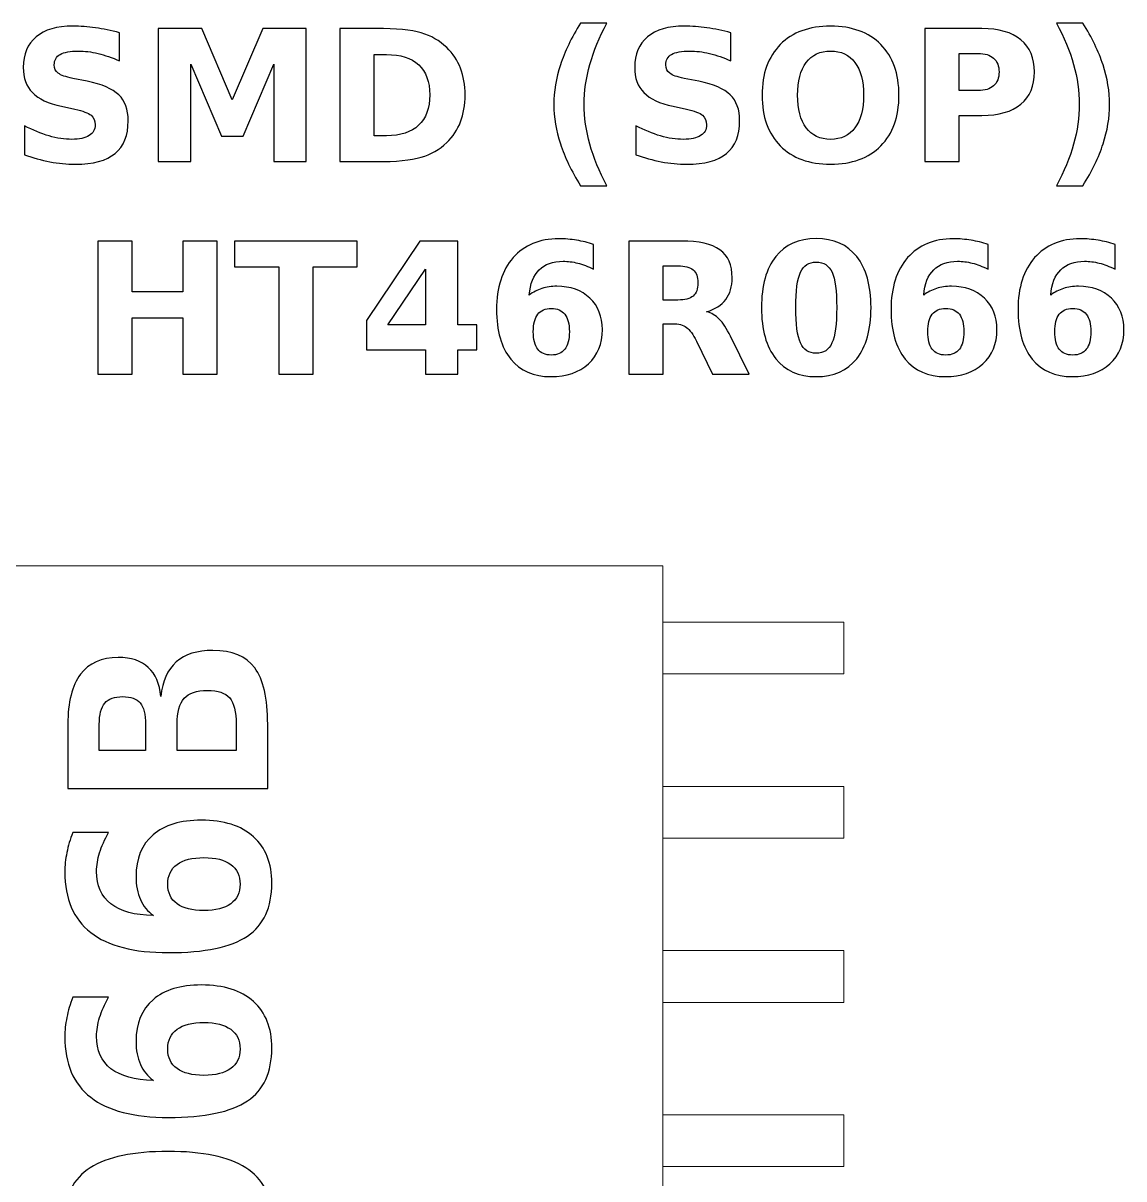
# Model space of a CAD drawing. Header units: centimetres. Extents: x -11.23 to -9.76, y -15.64 to -13.8.
# Drawn here: x -10.612 to -9.761, y -14.689 to -13.795 of the extents above; entities that cross this region are included whole.
import ezdxf

# ---------------------------------------------------------------- set-up
doc = ezdxf.new("R2010")
doc.units = ezdxf.units.CM
doc.header["$MEASUREMENT"] = 0
doc.layers.add('Layer 1', color=7, linetype='Continuous')

msp = doc.modelspace()

# ---------------------------------------------------------------- linework, layer by layer
at = {"layer": 'Layer 1', "color": 7, "lineweight": 9}
for points in [[(-10.8825, -15.485), (-10.1175, -15.485), (-10.1175, -14.215), (-10.8825, -14.215), (-10.8825, -15.485)], [(-10.1175, -14.2985), (-9.9775, -14.2985), (-9.9775, -14.2585), (-10.1175, -14.2585), (-10.1175, -14.2985)], [(-10.1175, -14.4255), (-9.9775, -14.4255), (-9.9775, -14.3855), (-10.1175, -14.3855), (-10.1175, -14.4255)], [(-10.1175, -14.5525), (-9.9775, -14.5525), (-9.9775, -14.5125), (-10.1175, -14.5125), (-10.1175, -14.5525)], [(-10.1175, -14.6795), (-9.9775, -14.6795), (-9.9775, -14.6395), (-10.1175, -14.6395), (-10.1175, -14.6795)]]:
    msp.add_lwpolyline(points, close=True, dxfattribs=at)
at = {"layer": 'Layer 1', "color": 250}
for points, knots in [([(-10.16075, -13.92107), (-10.16075, -13.92107), (-10.18121, -13.92107), (-10.18121, -13.92107), (-10.18121, -13.92107), (-10.18824, -13.90974), (-10.19344, -13.89894), (-10.19678, -13.88871), (-10.19678, -13.88871), (-10.20014, -13.8785), (-10.20181, -13.86837), (-10.20181, -13.8583), (-10.20181, -13.8583), (-10.20181, -13.84824), (-10.20012, -13.83805), (-10.19676, -13.82775), (-10.19676, -13.82775), (-10.19337, -13.81743), (-10.1882, -13.80666), (-10.18121, -13.79539), (-10.18121, -13.79539), (-10.18121, -13.79539), (-10.16075, -13.79539), (-10.16075, -13.79539), (-10.16075, -13.79539), (-10.16663, -13.80628), (-10.17103, -13.81693), (-10.17397, -13.82733), (-10.17397, -13.82733), (-10.17691, -13.83772), (-10.17839, -13.848), (-10.17839, -13.85816), (-10.17839, -13.85816), (-10.17839, -13.86832), (-10.17693, -13.8786), (-10.17402, -13.88904), (-10.17402, -13.88904), (-10.1711, -13.89946), (-10.16668, -13.91014), (-10.16075, -13.92107)], [0, 0, 0, 0, 0.1, 0.1, 0.1, 0.1, 0.2, 0.2, 0.2, 0.2, 0.3, 0.3, 0.3, 0.3, 0.4, 0.4, 0.4, 0.4, 0.5, 0.5, 0.5, 0.5, 0.6, 0.6, 0.6, 0.6, 0.7, 0.7, 0.7, 0.7, 0.8, 0.8, 0.8, 0.8, 0.9, 0.9, 0.9, 0.9, 1, 1, 1, 1]), ([(-9.81317, -13.92107), (-9.80729, -13.91014), (-9.80287, -13.89946), (-9.79993, -13.88904), (-9.79993, -13.88904), (-9.79699, -13.8786), (-9.79553, -13.86832), (-9.79553, -13.85816), (-9.79553, -13.85816), (-9.79553, -13.848), (-9.79699, -13.83772), (-9.79993, -13.82733), (-9.79993, -13.82733), (-9.80287, -13.81693), (-9.80729, -13.80628), (-9.81317, -13.79539), (-9.81317, -13.79539), (-9.81317, -13.79539), (-9.79271, -13.79539), (-9.79271, -13.79539), (-9.79271, -13.79539), (-9.78573, -13.80666), (-9.78055, -13.81743), (-9.77716, -13.82775), (-9.77716, -13.82775), (-9.7738, -13.83805), (-9.77211, -13.84824), (-9.77211, -13.8583), (-9.77211, -13.8583), (-9.77211, -13.86837), (-9.77378, -13.8785), (-9.77714, -13.88871), (-9.77714, -13.88871), (-9.78048, -13.89894), (-9.78568, -13.90974), (-9.79271, -13.92107), (-9.79271, -13.92107), (-9.79271, -13.92107), (-9.81317, -13.92107), (-9.81317, -13.92107)], [0, 0, 0, 0, 0.1, 0.1, 0.1, 0.1, 0.2, 0.2, 0.2, 0.2, 0.3, 0.3, 0.3, 0.3, 0.4, 0.4, 0.4, 0.4, 0.5, 0.5, 0.5, 0.5, 0.6, 0.6, 0.6, 0.6, 0.7, 0.7, 0.7, 0.7, 0.8, 0.8, 0.8, 0.8, 0.9, 0.9, 0.9, 0.9, 1, 1, 1, 1]), ([(-10.5377, -13.80285), (-10.5377, -13.80285), (-10.5377, -13.8246), (-10.5377, -13.8246), (-10.5377, -13.8246), (-10.54335, -13.82208), (-10.54887, -13.82018), (-10.55423, -13.81889), (-10.55423, -13.81889), (-10.55962, -13.81759), (-10.5647, -13.81696), (-10.56947, -13.81696), (-10.56947, -13.81696), (-10.5758, -13.81696), (-10.5805, -13.81783), (-10.58354, -13.81957), (-10.58354, -13.81957), (-10.58657, -13.82133), (-10.58808, -13.82404), (-10.58808, -13.82771), (-10.58808, -13.82771), (-10.58808, -13.83046), (-10.58707, -13.83262), (-10.58502, -13.83415), (-10.58502, -13.83415), (-10.58297, -13.83568), (-10.57926, -13.83702), (-10.57387, -13.83812), (-10.57387, -13.83812), (-10.57387, -13.83812), (-10.56258, -13.84038), (-10.56258, -13.84038), (-10.56258, -13.84038), (-10.55113, -13.84269), (-10.54302, -13.84617), (-10.5382, -13.85087), (-10.5382, -13.85087), (-10.53337, -13.85555), (-10.53095, -13.86221), (-10.53095, -13.87084), (-10.53095, -13.87084), (-10.53095, -13.8822), (-10.53431, -13.89064), (-10.54104, -13.89617), (-10.54104, -13.89617), (-10.54777, -13.90169), (-10.55804, -13.90447), (-10.57187, -13.90447), (-10.57187, -13.90447), (-10.57841, -13.90447), (-10.58495, -13.90386), (-10.59151, -13.90261), (-10.59151, -13.90261), (-10.59807, -13.90136), (-10.60466, -13.89953), (-10.61122, -13.89711), (-10.61122, -13.89711), (-10.61122, -13.89711), (-10.61122, -13.87472), (-10.61122, -13.87472), (-10.61122, -13.87472), (-10.60466, -13.8782), (-10.59831, -13.88083), (-10.59217, -13.8826), (-10.59217, -13.8826), (-10.58603, -13.88436), (-10.58013, -13.88525), (-10.57444, -13.88525), (-10.57444, -13.88525), (-10.56865, -13.88525), (-10.56421, -13.88429), (-10.56113, -13.88236), (-10.56113, -13.88236), (-10.55804, -13.88043), (-10.55652, -13.87768), (-10.55652, -13.87408), (-10.55652, -13.87408), (-10.55652, -13.87088), (-10.55755, -13.86839), (-10.55964, -13.86665), (-10.55964, -13.86665), (-10.56174, -13.86491), (-10.5659, -13.86334), (-10.57216, -13.86197), (-10.57216, -13.86197), (-10.57216, -13.86197), (-10.58243, -13.85969), (-10.58243, -13.85969), (-10.58243, -13.85969), (-10.59271, -13.85748), (-10.60024, -13.85398), (-10.60499, -13.84915), (-10.60499, -13.84915), (-10.60974, -13.84433), (-10.61211, -13.83782), (-10.61211, -13.82966), (-10.61211, -13.82966), (-10.61211, -13.8194), (-10.6088, -13.81152), (-10.60219, -13.80602), (-10.60219, -13.80602), (-10.59558, -13.80049), (-10.58608, -13.79774), (-10.57366, -13.79774), (-10.57366, -13.79774), (-10.56802, -13.79774), (-10.56221, -13.79817), (-10.55623, -13.79901), (-10.55623, -13.79901), (-10.55026, -13.79986), (-10.54408, -13.80113), (-10.5377, -13.80285)], [0, 0, 0, 0, 0.035714, 0.035714, 0.035714, 0.035714, 0.071429, 0.071429, 0.071429, 0.071429, 0.107143, 0.107143, 0.107143, 0.107143, 0.142857, 0.142857, 0.142857, 0.142857, 0.178571, 0.178571, 0.178571, 0.178571, 0.214286, 0.214286, 0.214286, 0.214286, 0.25, 0.25, 0.25, 0.25, 0.285714, 0.285714, 0.285714, 0.285714, 0.321429, 0.321429, 0.321429, 0.321429, 0.357143, 0.357143, 0.357143, 0.357143, 0.392857, 0.392857, 0.392857, 0.392857, 0.428571, 0.428571, 0.428571, 0.428571, 0.464286, 0.464286, 0.464286, 0.464286, 0.5, 0.5, 0.5, 0.5, 0.535714, 0.535714, 0.535714, 0.535714, 0.571429, 0.571429, 0.571429, 0.571429, 0.607143, 0.607143, 0.607143, 0.607143, 0.642857, 0.642857, 0.642857, 0.642857, 0.678571, 0.678571, 0.678571, 0.678571, 0.714286, 0.714286, 0.714286, 0.714286, 0.75, 0.75, 0.75, 0.75, 0.785714, 0.785714, 0.785714, 0.785714, 0.821429, 0.821429, 0.821429, 0.821429, 0.857143, 0.857143, 0.857143, 0.857143, 0.892857, 0.892857, 0.892857, 0.892857, 0.928571, 0.928571, 0.928571, 0.928571, 0.964286, 0.964286, 0.964286, 0.964286, 1, 1, 1, 1]), ([(-10.50767, -13.7996), (-10.50767, -13.7996), (-10.47392, -13.7996), (-10.47392, -13.7996), (-10.47392, -13.7996), (-10.47392, -13.7996), (-10.45047, -13.85466), (-10.45047, -13.85466), (-10.45047, -13.85466), (-10.45047, -13.85466), (-10.42691, -13.7996), (-10.42691, -13.7996), (-10.42691, -13.7996), (-10.42691, -13.7996), (-10.39323, -13.7996), (-10.39323, -13.7996), (-10.39323, -13.7996), (-10.39323, -13.7996), (-10.39323, -13.90247), (-10.39323, -13.90247), (-10.39323, -13.90247), (-10.39323, -13.90247), (-10.4183, -13.90247), (-10.4183, -13.90247), (-10.4183, -13.90247), (-10.4183, -13.90247), (-10.4183, -13.82723), (-10.4183, -13.82723), (-10.4183, -13.82723), (-10.4183, -13.82723), (-10.44201, -13.88269), (-10.44201, -13.88269), (-10.44201, -13.88269), (-10.44201, -13.88269), (-10.45882, -13.88269), (-10.45882, -13.88269), (-10.45882, -13.88269), (-10.45882, -13.88269), (-10.48253, -13.82723), (-10.48253, -13.82723), (-10.48253, -13.82723), (-10.48253, -13.82723), (-10.48253, -13.90247), (-10.48253, -13.90247), (-10.48253, -13.90247), (-10.48253, -13.90247), (-10.50767, -13.90247), (-10.50767, -13.90247), (-10.50767, -13.90247), (-10.50767, -13.90247), (-10.50767, -13.7996), (-10.50767, -13.7996)], [0, 0, 0, 0, 0.076923, 0.076923, 0.076923, 0.076923, 0.153846, 0.153846, 0.153846, 0.153846, 0.230769, 0.230769, 0.230769, 0.230769, 0.307692, 0.307692, 0.307692, 0.307692, 0.384615, 0.384615, 0.384615, 0.384615, 0.461538, 0.461538, 0.461538, 0.461538, 0.538462, 0.538462, 0.538462, 0.538462, 0.615385, 0.615385, 0.615385, 0.615385, 0.692308, 0.692308, 0.692308, 0.692308, 0.769231, 0.769231, 0.769231, 0.769231, 0.846154, 0.846154, 0.846154, 0.846154, 0.923077, 0.923077, 0.923077, 0.923077, 1, 1, 1, 1]), ([(-10.36724, -13.7996), (-10.36724, -13.7996), (-10.33925, -13.7996), (-10.33925, -13.7996), (-10.33925, -13.7996), (-10.32364, -13.7996), (-10.31202, -13.80071), (-10.30438, -13.80294), (-10.30438, -13.80294), (-10.29673, -13.80517), (-10.29017, -13.80894), (-10.28469, -13.81428), (-10.28469, -13.81428), (-10.27987, -13.81891), (-10.2763, -13.82427), (-10.27394, -13.83034), (-10.27394, -13.83034), (-10.27162, -13.83638), (-10.27044, -13.84325), (-10.27044, -13.85094), (-10.27044, -13.85094), (-10.27044, -13.8587), (-10.27162, -13.86562), (-10.27394, -13.87171), (-10.27394, -13.87171), (-10.2763, -13.8778), (-10.27987, -13.88316), (-10.28469, -13.88779), (-10.28469, -13.88779), (-10.29022, -13.89313), (-10.29683, -13.8969), (-10.30454, -13.89913), (-10.30454, -13.89913), (-10.31226, -13.90136), (-10.32383, -13.90247), (-10.33925, -13.90247), (-10.33925, -13.90247), (-10.33925, -13.90247), (-10.36724, -13.90247), (-10.36724, -13.90247), (-10.36724, -13.90247), (-10.36724, -13.90247), (-10.36724, -13.7996), (-10.36724, -13.7996)], [0, 0, 0, 0, 0.090909, 0.090909, 0.090909, 0.090909, 0.181818, 0.181818, 0.181818, 0.181818, 0.272727, 0.272727, 0.272727, 0.272727, 0.363636, 0.363636, 0.363636, 0.363636, 0.454545, 0.454545, 0.454545, 0.454545, 0.545455, 0.545455, 0.545455, 0.545455, 0.636364, 0.636364, 0.636364, 0.636364, 0.727273, 0.727273, 0.727273, 0.727273, 0.818182, 0.818182, 0.818182, 0.818182, 0.909091, 0.909091, 0.909091, 0.909091, 1, 1, 1, 1]), ([(-10.06491, -13.80285), (-10.06491, -13.80285), (-10.06491, -13.8246), (-10.06491, -13.8246), (-10.06491, -13.8246), (-10.07056, -13.82208), (-10.07608, -13.82018), (-10.08144, -13.81889), (-10.08144, -13.81889), (-10.08683, -13.81759), (-10.09191, -13.81696), (-10.09668, -13.81696), (-10.09668, -13.81696), (-10.10301, -13.81696), (-10.10771, -13.81783), (-10.11075, -13.81957), (-10.11075, -13.81957), (-10.11378, -13.82133), (-10.11529, -13.82404), (-10.11529, -13.82771), (-10.11529, -13.82771), (-10.11529, -13.83046), (-10.11428, -13.83262), (-10.11223, -13.83415), (-10.11223, -13.83415), (-10.11018, -13.83568), (-10.10647, -13.83702), (-10.10108, -13.83812), (-10.10108, -13.83812), (-10.10108, -13.83812), (-10.08979, -13.84038), (-10.08979, -13.84038), (-10.08979, -13.84038), (-10.07834, -13.84269), (-10.07023, -13.84617), (-10.06541, -13.85087), (-10.06541, -13.85087), (-10.06058, -13.85555), (-10.05816, -13.86221), (-10.05816, -13.87084), (-10.05816, -13.87084), (-10.05816, -13.8822), (-10.06152, -13.89064), (-10.06825, -13.89617), (-10.06825, -13.89617), (-10.07498, -13.90169), (-10.08525, -13.90447), (-10.09908, -13.90447), (-10.09908, -13.90447), (-10.10562, -13.90447), (-10.11216, -13.90386), (-10.11872, -13.90261), (-10.11872, -13.90261), (-10.12528, -13.90136), (-10.13187, -13.89953), (-10.13843, -13.89711), (-10.13843, -13.89711), (-10.13843, -13.89711), (-10.13843, -13.87472), (-10.13843, -13.87472), (-10.13843, -13.87472), (-10.13187, -13.8782), (-10.12552, -13.88083), (-10.11938, -13.8826), (-10.11938, -13.8826), (-10.11324, -13.88436), (-10.10734, -13.88525), (-10.10165, -13.88525), (-10.10165, -13.88525), (-10.09586, -13.88525), (-10.09142, -13.88429), (-10.08834, -13.88236), (-10.08834, -13.88236), (-10.08525, -13.88043), (-10.08373, -13.87768), (-10.08373, -13.87408), (-10.08373, -13.87408), (-10.08373, -13.87088), (-10.08476, -13.86839), (-10.08685, -13.86665), (-10.08685, -13.86665), (-10.08895, -13.86491), (-10.09311, -13.86334), (-10.09937, -13.86197), (-10.09937, -13.86197), (-10.09937, -13.86197), (-10.10964, -13.85969), (-10.10964, -13.85969), (-10.10964, -13.85969), (-10.11992, -13.85748), (-10.12745, -13.85398), (-10.1322, -13.84915), (-10.1322, -13.84915), (-10.13695, -13.84433), (-10.13932, -13.83782), (-10.13932, -13.82966), (-10.13932, -13.82966), (-10.13932, -13.8194), (-10.13601, -13.81152), (-10.1294, -13.80602), (-10.1294, -13.80602), (-10.12279, -13.80049), (-10.11329, -13.79774), (-10.10087, -13.79774), (-10.10087, -13.79774), (-10.09523, -13.79774), (-10.08942, -13.79817), (-10.08344, -13.79901), (-10.08344, -13.79901), (-10.07747, -13.79986), (-10.07129, -13.80113), (-10.06491, -13.80285)], [0, 0, 0, 0, 0.035714, 0.035714, 0.035714, 0.035714, 0.071429, 0.071429, 0.071429, 0.071429, 0.107143, 0.107143, 0.107143, 0.107143, 0.142857, 0.142857, 0.142857, 0.142857, 0.178571, 0.178571, 0.178571, 0.178571, 0.214286, 0.214286, 0.214286, 0.214286, 0.25, 0.25, 0.25, 0.25, 0.285714, 0.285714, 0.285714, 0.285714, 0.321429, 0.321429, 0.321429, 0.321429, 0.357143, 0.357143, 0.357143, 0.357143, 0.392857, 0.392857, 0.392857, 0.392857, 0.428571, 0.428571, 0.428571, 0.428571, 0.464286, 0.464286, 0.464286, 0.464286, 0.5, 0.5, 0.5, 0.5, 0.535714, 0.535714, 0.535714, 0.535714, 0.571429, 0.571429, 0.571429, 0.571429, 0.607143, 0.607143, 0.607143, 0.607143, 0.642857, 0.642857, 0.642857, 0.642857, 0.678571, 0.678571, 0.678571, 0.678571, 0.714286, 0.714286, 0.714286, 0.714286, 0.75, 0.75, 0.75, 0.75, 0.785714, 0.785714, 0.785714, 0.785714, 0.821429, 0.821429, 0.821429, 0.821429, 0.857143, 0.857143, 0.857143, 0.857143, 0.892857, 0.892857, 0.892857, 0.892857, 0.928571, 0.928571, 0.928571, 0.928571, 0.964286, 0.964286, 0.964286, 0.964286, 1, 1, 1, 1]), ([(-9.98789, -13.79774), (-9.97136, -13.79774), (-9.9584, -13.80247), (-9.94904, -13.81195), (-9.94904, -13.81195), (-9.93966, -13.8214), (-9.93498, -13.83445), (-9.93498, -13.85113), (-9.93498, -13.85113), (-9.93498, -13.86776), (-9.93966, -13.88081), (-9.94904, -13.89026), (-9.94904, -13.89026), (-9.9584, -13.89974), (-9.97136, -13.90447), (-9.98789, -13.90447), (-9.98789, -13.90447), (-10.00438, -13.90447), (-10.01731, -13.89974), (-10.02672, -13.89026), (-10.02672, -13.89026), (-10.0361, -13.88081), (-10.04081, -13.86776), (-10.04081, -13.85113), (-10.04081, -13.85113), (-10.04081, -13.83445), (-10.0361, -13.8214), (-10.02672, -13.81195), (-10.02672, -13.81195), (-10.01731, -13.80247), (-10.00438, -13.79774), (-9.98789, -13.79774)], [0, 0, 0, 0, 0.125, 0.125, 0.125, 0.125, 0.25, 0.25, 0.25, 0.25, 0.375, 0.375, 0.375, 0.375, 0.5, 0.5, 0.5, 0.5, 0.625, 0.625, 0.625, 0.625, 0.75, 0.75, 0.75, 0.75, 0.875, 0.875, 0.875, 0.875, 1, 1, 1, 1]), ([(-9.91491, -13.7996), (-9.91491, -13.7996), (-9.87089, -13.7996), (-9.87089, -13.7996), (-9.87089, -13.7996), (-9.85779, -13.7996), (-9.84774, -13.80252), (-9.84073, -13.80833), (-9.84073, -13.80833), (-9.83373, -13.81414), (-9.83022, -13.82241), (-9.83022, -13.83316), (-9.83022, -13.83316), (-9.83022, -13.84393), (-9.83373, -13.85223), (-9.84073, -13.85804), (-9.84073, -13.85804), (-9.84774, -13.86385), (-9.85779, -13.86677), (-9.87089, -13.86677), (-9.87089, -13.86677), (-9.87089, -13.86677), (-9.88838, -13.86677), (-9.88838, -13.86677), (-9.88838, -13.86677), (-9.88838, -13.86677), (-9.88838, -13.90247), (-9.88838, -13.90247), (-9.88838, -13.90247), (-9.88838, -13.90247), (-9.91491, -13.90247), (-9.91491, -13.90247), (-9.91491, -13.90247), (-9.91491, -13.90247), (-9.91491, -13.7996), (-9.91491, -13.7996)], [0, 0, 0, 0, 0.111111, 0.111111, 0.111111, 0.111111, 0.222222, 0.222222, 0.222222, 0.222222, 0.333333, 0.333333, 0.333333, 0.333333, 0.444444, 0.444444, 0.444444, 0.444444, 0.555556, 0.555556, 0.555556, 0.555556, 0.666667, 0.666667, 0.666667, 0.666667, 0.777778, 0.777778, 0.777778, 0.777778, 0.888889, 0.888889, 0.888889, 0.888889, 1, 1, 1, 1]), ([(-10.34071, -13.81966), (-10.34071, -13.81966), (-10.34071, -13.88241), (-10.34071, -13.88241), (-10.34071, -13.88241), (-10.34071, -13.88241), (-10.33121, -13.88241), (-10.33121, -13.88241), (-10.33121, -13.88241), (-10.32037, -13.88241), (-10.31209, -13.87973), (-10.30638, -13.87434), (-10.30638, -13.87434), (-10.30066, -13.86898), (-10.29779, -13.86117), (-10.29779, -13.85094), (-10.29779, -13.85094), (-10.29779, -13.84073), (-10.30064, -13.83297), (-10.30633, -13.82766), (-10.30633, -13.82766), (-10.31202, -13.82232), (-10.32032, -13.81966), (-10.33121, -13.81966), (-10.33121, -13.81966), (-10.33121, -13.81966), (-10.34071, -13.81966), (-10.34071, -13.81966)], [0, 0, 0, 0, 0.142857, 0.142857, 0.142857, 0.142857, 0.285714, 0.285714, 0.285714, 0.285714, 0.428571, 0.428571, 0.428571, 0.428571, 0.571429, 0.571429, 0.571429, 0.571429, 0.714286, 0.714286, 0.714286, 0.714286, 0.857143, 0.857143, 0.857143, 0.857143, 1, 1, 1, 1]), ([(-9.98789, -13.81696), (-9.99598, -13.81696), (-10.00224, -13.81994), (-10.00671, -13.82592), (-10.00671, -13.82592), (-10.01115, -13.83189), (-10.01339, -13.84029), (-10.01339, -13.85113), (-10.01339, -13.85113), (-10.01339, -13.86195), (-10.01115, -13.87032), (-10.00671, -13.87629), (-10.00671, -13.87629), (-10.00224, -13.88227), (-9.99598, -13.88525), (-9.98789, -13.88525), (-9.98789, -13.88525), (-9.97975, -13.88525), (-9.97348, -13.88227), (-9.96901, -13.87629), (-9.96901, -13.87629), (-9.96456, -13.87032), (-9.96233, -13.86195), (-9.96233, -13.85113), (-9.96233, -13.85113), (-9.96233, -13.84029), (-9.96456, -13.83189), (-9.96901, -13.82592), (-9.96901, -13.82592), (-9.97348, -13.81994), (-9.97975, -13.81696), (-9.98789, -13.81696)], [0, 0, 0, 0, 0.125, 0.125, 0.125, 0.125, 0.25, 0.25, 0.25, 0.25, 0.375, 0.375, 0.375, 0.375, 0.5, 0.5, 0.5, 0.5, 0.625, 0.625, 0.625, 0.625, 0.75, 0.75, 0.75, 0.75, 0.875, 0.875, 0.875, 0.875, 1, 1, 1, 1]), ([(-9.88838, -13.81882), (-9.88838, -13.81882), (-9.88838, -13.84755), (-9.88838, -13.84755), (-9.88838, -13.84755), (-9.88838, -13.84755), (-9.87371, -13.84755), (-9.87371, -13.84755), (-9.87371, -13.84755), (-9.86856, -13.84755), (-9.86458, -13.84631), (-9.86178, -13.84379), (-9.86178, -13.84379), (-9.85898, -13.8413), (-9.85757, -13.83775), (-9.85757, -13.83316), (-9.85757, -13.83316), (-9.85757, -13.82855), (-9.85898, -13.82502), (-9.86178, -13.82253), (-9.86178, -13.82253), (-9.86458, -13.82006), (-9.86856, -13.81882), (-9.87371, -13.81882), (-9.87371, -13.81882), (-9.87371, -13.81882), (-9.88838, -13.81882), (-9.88838, -13.81882)], [0, 0, 0, 0, 0.142857, 0.142857, 0.142857, 0.142857, 0.285714, 0.285714, 0.285714, 0.285714, 0.428571, 0.428571, 0.428571, 0.428571, 0.571429, 0.571429, 0.571429, 0.571429, 0.714286, 0.714286, 0.714286, 0.714286, 0.857143, 0.857143, 0.857143, 0.857143, 1, 1, 1, 1]), ([(-10.55446, -13.96385), (-10.55446, -13.96385), (-10.52793, -13.96385), (-10.52793, -13.96385), (-10.52793, -13.96385), (-10.52793, -13.96385), (-10.52793, -14.00306), (-10.52793, -14.00306), (-10.52793, -14.00306), (-10.52793, -14.00306), (-10.4888, -14.00306), (-10.4888, -14.00306), (-10.4888, -14.00306), (-10.4888, -14.00306), (-10.4888, -13.96385), (-10.4888, -13.96385), (-10.4888, -13.96385), (-10.4888, -13.96385), (-10.46227, -13.96385), (-10.46227, -13.96385), (-10.46227, -13.96385), (-10.46227, -13.96385), (-10.46227, -14.06672), (-10.46227, -14.06672), (-10.46227, -14.06672), (-10.46227, -14.06672), (-10.4888, -14.06672), (-10.4888, -14.06672), (-10.4888, -14.06672), (-10.4888, -14.06672), (-10.4888, -14.02312), (-10.4888, -14.02312), (-10.4888, -14.02312), (-10.4888, -14.02312), (-10.52793, -14.02312), (-10.52793, -14.02312), (-10.52793, -14.02312), (-10.52793, -14.02312), (-10.52793, -14.06672), (-10.52793, -14.06672), (-10.52793, -14.06672), (-10.52793, -14.06672), (-10.55446, -14.06672), (-10.55446, -14.06672), (-10.55446, -14.06672), (-10.55446, -14.06672), (-10.55446, -13.96385), (-10.55446, -13.96385)], [0, 0, 0, 0, 0.083333, 0.083333, 0.083333, 0.083333, 0.166667, 0.166667, 0.166667, 0.166667, 0.25, 0.25, 0.25, 0.25, 0.333333, 0.333333, 0.333333, 0.333333, 0.416667, 0.416667, 0.416667, 0.416667, 0.5, 0.5, 0.5, 0.5, 0.583333, 0.583333, 0.583333, 0.583333, 0.666667, 0.666667, 0.666667, 0.666667, 0.75, 0.75, 0.75, 0.75, 0.833333, 0.833333, 0.833333, 0.833333, 0.916667, 0.916667, 0.916667, 0.916667, 1, 1, 1, 1]), ([(-10.44865, -13.96385), (-10.44865, -13.96385), (-10.35385, -13.96385), (-10.35385, -13.96385), (-10.35385, -13.96385), (-10.35385, -13.96385), (-10.35385, -13.98391), (-10.35385, -13.98391), (-10.35385, -13.98391), (-10.35385, -13.98391), (-10.38795, -13.98391), (-10.38795, -13.98391), (-10.38795, -13.98391), (-10.38795, -13.98391), (-10.38795, -14.06672), (-10.38795, -14.06672), (-10.38795, -14.06672), (-10.38795, -14.06672), (-10.41448, -14.06672), (-10.41448, -14.06672), (-10.41448, -14.06672), (-10.41448, -14.06672), (-10.41448, -13.98391), (-10.41448, -13.98391), (-10.41448, -13.98391), (-10.41448, -13.98391), (-10.44865, -13.98391), (-10.44865, -13.98391), (-10.44865, -13.98391), (-10.44865, -13.98391), (-10.44865, -13.96385), (-10.44865, -13.96385)], [0, 0, 0, 0, 0.125, 0.125, 0.125, 0.125, 0.25, 0.25, 0.25, 0.25, 0.375, 0.375, 0.375, 0.375, 0.5, 0.5, 0.5, 0.5, 0.625, 0.625, 0.625, 0.625, 0.75, 0.75, 0.75, 0.75, 0.875, 0.875, 0.875, 0.875, 1, 1, 1, 1]), ([(-10.30552, -13.96385), (-10.30552, -13.96385), (-10.27602, -13.96385), (-10.27602, -13.96385), (-10.27602, -13.96385), (-10.27602, -13.96385), (-10.27602, -14.02876), (-10.27602, -14.02876), (-10.27602, -14.02876), (-10.27602, -14.02876), (-10.26135, -14.02876), (-10.26135, -14.02876), (-10.26135, -14.02876), (-10.26135, -14.02876), (-10.26135, -14.04798), (-10.26135, -14.04798), (-10.26135, -14.04798), (-10.26135, -14.04798), (-10.27602, -14.04798), (-10.27602, -14.04798), (-10.27602, -14.04798), (-10.27602, -14.04798), (-10.27602, -14.06672), (-10.27602, -14.06672), (-10.27602, -14.06672), (-10.27602, -14.06672), (-10.30109, -14.06672), (-10.30109, -14.06672), (-10.30109, -14.06672), (-10.30109, -14.06672), (-10.30109, -14.04798), (-10.30109, -14.04798), (-10.30109, -14.04798), (-10.30109, -14.04798), (-10.34672, -14.04798), (-10.34672, -14.04798), (-10.34672, -14.04798), (-10.34672, -14.04798), (-10.34672, -14.02523), (-10.34672, -14.02523), (-10.34672, -14.02523), (-10.34672, -14.02523), (-10.30552, -13.96385), (-10.30552, -13.96385)], [0, 0, 0, 0, 0.090909, 0.090909, 0.090909, 0.090909, 0.181818, 0.181818, 0.181818, 0.181818, 0.272727, 0.272727, 0.272727, 0.272727, 0.363636, 0.363636, 0.363636, 0.363636, 0.454545, 0.454545, 0.454545, 0.454545, 0.545455, 0.545455, 0.545455, 0.545455, 0.636364, 0.636364, 0.636364, 0.636364, 0.727273, 0.727273, 0.727273, 0.727273, 0.818182, 0.818182, 0.818182, 0.818182, 0.909091, 0.909091, 0.909091, 0.909091, 1, 1, 1, 1]), ([(-10.17104, -13.96653), (-10.17104, -13.96653), (-10.17104, -13.98556), (-10.17104, -13.98556), (-10.17104, -13.98556), (-10.17541, -13.98349), (-10.1795, -13.98196), (-10.18336, -13.98097), (-10.18336, -13.98097), (-10.18722, -13.97998), (-10.191, -13.97949), (-10.19467, -13.97949), (-10.19467, -13.97949), (-10.20258, -13.97949), (-10.20871, -13.98168), (-10.21313, -13.98608), (-10.21313, -13.98608), (-10.21753, -13.99045), (-10.22012, -13.99696), (-10.22085, -14.0056), (-10.22085, -14.0056), (-10.21782, -14.00336), (-10.21452, -14.00167), (-10.21099, -14.00054), (-10.21099, -14.00054), (-10.20747, -13.99941), (-10.20361, -13.99885), (-10.19942, -13.99885), (-10.19942, -13.99885), (-10.18891, -13.99885), (-10.18042, -14.00193), (-10.17398, -14.00809), (-10.17398, -14.00809), (-10.16751, -14.01423), (-10.16429, -14.02229), (-10.16429, -14.03227), (-10.16429, -14.03227), (-10.16429, -14.0433), (-10.16789, -14.05212), (-10.17511, -14.05877), (-10.17511, -14.05877), (-10.1823, -14.0654), (-10.19199, -14.06872), (-10.2041, -14.06872), (-10.2041, -14.06872), (-10.21746, -14.06872), (-10.22781, -14.0642), (-10.23515, -14.05517), (-10.23515, -14.05517), (-10.24246, -14.04616), (-10.24613, -14.03335), (-10.24613, -14.01677), (-10.24613, -14.01677), (-10.24613, -13.99979), (-10.24185, -13.98643), (-10.23329, -13.97672), (-10.23329, -13.97672), (-10.22471, -13.967), (-10.21297, -13.96213), (-10.19804, -13.96213), (-10.19804, -13.96213), (-10.19331, -13.96213), (-10.18872, -13.96251), (-10.18425, -13.96324), (-10.18425, -13.96324), (-10.17981, -13.96397), (-10.17541, -13.96507), (-10.17104, -13.96653)], [0, 0, 0, 0, 0.058824, 0.058824, 0.058824, 0.058824, 0.117647, 0.117647, 0.117647, 0.117647, 0.176471, 0.176471, 0.176471, 0.176471, 0.235294, 0.235294, 0.235294, 0.235294, 0.294118, 0.294118, 0.294118, 0.294118, 0.352941, 0.352941, 0.352941, 0.352941, 0.411765, 0.411765, 0.411765, 0.411765, 0.470588, 0.470588, 0.470588, 0.470588, 0.529412, 0.529412, 0.529412, 0.529412, 0.588235, 0.588235, 0.588235, 0.588235, 0.647059, 0.647059, 0.647059, 0.647059, 0.705882, 0.705882, 0.705882, 0.705882, 0.764706, 0.764706, 0.764706, 0.764706, 0.823529, 0.823529, 0.823529, 0.823529, 0.882353, 0.882353, 0.882353, 0.882353, 0.941176, 0.941176, 0.941176, 0.941176, 1, 1, 1, 1]), ([(-10.1172, -14.0278), (-10.1172, -14.0278), (-10.1172, -14.06672), (-10.1172, -14.06672), (-10.1172, -14.06672), (-10.1172, -14.06672), (-10.14373, -14.06672), (-10.14373, -14.06672), (-10.14373, -14.06672), (-10.14373, -14.06672), (-10.14373, -13.96385), (-10.14373, -13.96385), (-10.14373, -13.96385), (-10.14373, -13.96385), (-10.10321, -13.96385), (-10.10321, -13.96385), (-10.10321, -13.96385), (-10.08966, -13.96385), (-10.07971, -13.96613), (-10.07341, -13.97067), (-10.07341, -13.97067), (-10.06709, -13.97521), (-10.06393, -13.98241), (-10.06393, -13.99224), (-10.06393, -13.99224), (-10.06393, -13.99903), (-10.06558, -14.00463), (-10.06885, -14.00898), (-10.06885, -14.00898), (-10.07214, -14.01336), (-10.0771, -14.01658), (-10.08371, -14.01863), (-10.08371, -14.01863), (-10.08009, -14.01947), (-10.07682, -14.02133), (-10.07395, -14.02425), (-10.07395, -14.02425), (-10.07108, -14.02716), (-10.06819, -14.03158), (-10.06525, -14.03751), (-10.06525, -14.03751), (-10.06525, -14.03751), (-10.05083, -14.06672), (-10.05083, -14.06672), (-10.05083, -14.06672), (-10.05083, -14.06672), (-10.0791, -14.06672), (-10.0791, -14.06672), (-10.0791, -14.06672), (-10.0791, -14.06672), (-10.09164, -14.04116), (-10.09164, -14.04116), (-10.09164, -14.04116), (-10.09415, -14.03603), (-10.09672, -14.0325), (-10.09933, -14.03062), (-10.09933, -14.03062), (-10.10192, -14.02874), (-10.10537, -14.0278), (-10.1097, -14.0278), (-10.1097, -14.0278), (-10.1097, -14.0278), (-10.1172, -14.0278), (-10.1172, -14.0278)], [0, 0, 0, 0, 0.0625, 0.0625, 0.0625, 0.0625, 0.125, 0.125, 0.125, 0.125, 0.1875, 0.1875, 0.1875, 0.1875, 0.25, 0.25, 0.25, 0.25, 0.3125, 0.3125, 0.3125, 0.3125, 0.375, 0.375, 0.375, 0.375, 0.4375, 0.4375, 0.4375, 0.4375, 0.5, 0.5, 0.5, 0.5, 0.5625, 0.5625, 0.5625, 0.5625, 0.625, 0.625, 0.625, 0.625, 0.6875, 0.6875, 0.6875, 0.6875, 0.75, 0.75, 0.75, 0.75, 0.8125, 0.8125, 0.8125, 0.8125, 0.875, 0.875, 0.875, 0.875, 0.9375, 0.9375, 0.9375, 0.9375, 1, 1, 1, 1]), ([(-9.9566, -14.01538), (-9.9566, -14.03243), (-9.96027, -14.04558), (-9.96763, -14.05484), (-9.96763, -14.05484), (-9.97497, -14.06409), (-9.98541, -14.06872), (-9.99891, -14.06872), (-9.99891, -14.06872), (-10.01246, -14.06872), (-10.02292, -14.06409), (-10.03026, -14.05484), (-10.03026, -14.05484), (-10.03762, -14.04558), (-10.04129, -14.03243), (-10.04129, -14.01538), (-10.04129, -14.01538), (-10.04129, -13.99831), (-10.03762, -13.98513), (-10.03026, -13.97587), (-10.03026, -13.97587), (-10.02292, -13.96663), (-10.01246, -13.96199), (-9.99891, -13.96199), (-9.99891, -13.96199), (-9.98541, -13.96199), (-9.97497, -13.96663), (-9.96763, -13.97587), (-9.96763, -13.97587), (-9.96027, -13.98513), (-9.9566, -13.99831), (-9.9566, -14.01538)], [0, 0, 0, 0, 0.125, 0.125, 0.125, 0.125, 0.25, 0.25, 0.25, 0.25, 0.375, 0.375, 0.375, 0.375, 0.5, 0.5, 0.5, 0.5, 0.625, 0.625, 0.625, 0.625, 0.75, 0.75, 0.75, 0.75, 0.875, 0.875, 0.875, 0.875, 1, 1, 1, 1]), ([(-9.86601, -13.96653), (-9.86601, -13.96653), (-9.86601, -13.98556), (-9.86601, -13.98556), (-9.86601, -13.98556), (-9.87038, -13.98349), (-9.87447, -13.98196), (-9.87833, -13.98097), (-9.87833, -13.98097), (-9.88219, -13.97998), (-9.88597, -13.97949), (-9.88964, -13.97949), (-9.88964, -13.97949), (-9.89755, -13.97949), (-9.90368, -13.98168), (-9.9081, -13.98608), (-9.9081, -13.98608), (-9.9125, -13.99045), (-9.91509, -13.99696), (-9.91582, -14.0056), (-9.91582, -14.0056), (-9.91279, -14.00336), (-9.90949, -14.00167), (-9.90596, -14.00054), (-9.90596, -14.00054), (-9.90244, -13.99941), (-9.89858, -13.99885), (-9.89439, -13.99885), (-9.89439, -13.99885), (-9.88388, -13.99885), (-9.87539, -14.00193), (-9.86895, -14.00809), (-9.86895, -14.00809), (-9.86248, -14.01423), (-9.85926, -14.02229), (-9.85926, -14.03227), (-9.85926, -14.03227), (-9.85926, -14.0433), (-9.86286, -14.05212), (-9.87008, -14.05877), (-9.87008, -14.05877), (-9.87727, -14.0654), (-9.88696, -14.06872), (-9.89907, -14.06872), (-9.89907, -14.06872), (-9.91243, -14.06872), (-9.92278, -14.0642), (-9.93012, -14.05517), (-9.93012, -14.05517), (-9.93743, -14.04616), (-9.9411, -14.03335), (-9.9411, -14.01677), (-9.9411, -14.01677), (-9.9411, -13.99979), (-9.93682, -13.98643), (-9.92826, -13.97672), (-9.92826, -13.97672), (-9.91968, -13.967), (-9.90794, -13.96213), (-9.89301, -13.96213), (-9.89301, -13.96213), (-9.88828, -13.96213), (-9.88369, -13.96251), (-9.87922, -13.96324), (-9.87922, -13.96324), (-9.87478, -13.96397), (-9.87038, -13.96507), (-9.86601, -13.96653)], [0, 0, 0, 0, 0.058824, 0.058824, 0.058824, 0.058824, 0.117647, 0.117647, 0.117647, 0.117647, 0.176471, 0.176471, 0.176471, 0.176471, 0.235294, 0.235294, 0.235294, 0.235294, 0.294118, 0.294118, 0.294118, 0.294118, 0.352941, 0.352941, 0.352941, 0.352941, 0.411765, 0.411765, 0.411765, 0.411765, 0.470588, 0.470588, 0.470588, 0.470588, 0.529412, 0.529412, 0.529412, 0.529412, 0.588235, 0.588235, 0.588235, 0.588235, 0.647059, 0.647059, 0.647059, 0.647059, 0.705882, 0.705882, 0.705882, 0.705882, 0.764706, 0.764706, 0.764706, 0.764706, 0.823529, 0.823529, 0.823529, 0.823529, 0.882353, 0.882353, 0.882353, 0.882353, 0.941176, 0.941176, 0.941176, 0.941176, 1, 1, 1, 1]), ([(-9.76782, -13.96653), (-9.76782, -13.96653), (-9.76782, -13.98556), (-9.76782, -13.98556), (-9.76782, -13.98556), (-9.77219, -13.98349), (-9.77628, -13.98196), (-9.78014, -13.98097), (-9.78014, -13.98097), (-9.784, -13.97998), (-9.78778, -13.97949), (-9.79145, -13.97949), (-9.79145, -13.97949), (-9.79936, -13.97949), (-9.80549, -13.98168), (-9.80991, -13.98608), (-9.80991, -13.98608), (-9.81431, -13.99045), (-9.8169, -13.99696), (-9.81763, -14.0056), (-9.81763, -14.0056), (-9.8146, -14.00336), (-9.8113, -14.00167), (-9.80777, -14.00054), (-9.80777, -14.00054), (-9.80425, -13.99941), (-9.80039, -13.99885), (-9.7962, -13.99885), (-9.7962, -13.99885), (-9.78569, -13.99885), (-9.7772, -14.00193), (-9.77076, -14.00809), (-9.77076, -14.00809), (-9.76429, -14.01423), (-9.76107, -14.02229), (-9.76107, -14.03227), (-9.76107, -14.03227), (-9.76107, -14.0433), (-9.76467, -14.05212), (-9.77189, -14.05877), (-9.77189, -14.05877), (-9.77908, -14.0654), (-9.78877, -14.06872), (-9.80088, -14.06872), (-9.80088, -14.06872), (-9.81424, -14.06872), (-9.82459, -14.0642), (-9.83193, -14.05517), (-9.83193, -14.05517), (-9.83924, -14.04616), (-9.84291, -14.03335), (-9.84291, -14.01677), (-9.84291, -14.01677), (-9.84291, -13.99979), (-9.83863, -13.98643), (-9.83007, -13.97672), (-9.83007, -13.97672), (-9.82149, -13.967), (-9.80975, -13.96213), (-9.79482, -13.96213), (-9.79482, -13.96213), (-9.79009, -13.96213), (-9.7855, -13.96251), (-9.78103, -13.96324), (-9.78103, -13.96324), (-9.77659, -13.96397), (-9.77219, -13.96507), (-9.76782, -13.96653)], [0, 0, 0, 0, 0.058824, 0.058824, 0.058824, 0.058824, 0.117647, 0.117647, 0.117647, 0.117647, 0.176471, 0.176471, 0.176471, 0.176471, 0.235294, 0.235294, 0.235294, 0.235294, 0.294118, 0.294118, 0.294118, 0.294118, 0.352941, 0.352941, 0.352941, 0.352941, 0.411765, 0.411765, 0.411765, 0.411765, 0.470588, 0.470588, 0.470588, 0.470588, 0.529412, 0.529412, 0.529412, 0.529412, 0.588235, 0.588235, 0.588235, 0.588235, 0.647059, 0.647059, 0.647059, 0.647059, 0.705882, 0.705882, 0.705882, 0.705882, 0.764706, 0.764706, 0.764706, 0.764706, 0.823529, 0.823529, 0.823529, 0.823529, 0.882353, 0.882353, 0.882353, 0.882353, 0.941176, 0.941176, 0.941176, 0.941176, 1, 1, 1, 1]), ([(-10.10603, -14.00948), (-10.10048, -14.00948), (-10.09648, -14.00844), (-10.09408, -14.00637), (-10.09408, -14.00637), (-10.09166, -14.0043), (-10.09046, -14.00089), (-10.09046, -13.99616), (-10.09046, -13.99616), (-10.09046, -13.99148), (-10.09166, -13.98812), (-10.09408, -13.9861), (-10.09408, -13.9861), (-10.09648, -13.98408), (-10.10048, -13.98307), (-10.10603, -13.98307), (-10.10603, -13.98307), (-10.10603, -13.98307), (-10.1172, -13.98307), (-10.1172, -13.98307), (-10.1172, -13.98307), (-10.1172, -13.98307), (-10.1172, -14.00948), (-10.1172, -14.00948), (-10.1172, -14.00948), (-10.1172, -14.00948), (-10.10603, -14.00948), (-10.10603, -14.00948)], [0, 0, 0, 0, 0.142857, 0.142857, 0.142857, 0.142857, 0.285714, 0.285714, 0.285714, 0.285714, 0.428571, 0.428571, 0.428571, 0.428571, 0.571429, 0.571429, 0.571429, 0.571429, 0.714286, 0.714286, 0.714286, 0.714286, 0.857143, 0.857143, 0.857143, 0.857143, 1, 1, 1, 1]), ([(-9.98313, -14.01519), (-9.98313, -14.00233), (-9.98433, -13.99327), (-9.98675, -13.988), (-9.98675, -13.988), (-9.98915, -13.98276), (-9.99322, -13.98013), (-9.99891, -13.98013), (-9.99891, -13.98013), (-10.0046, -13.98013), (-10.00867, -13.98276), (-10.01112, -13.988), (-10.01112, -13.988), (-10.01354, -13.99327), (-10.01476, -14.00233), (-10.01476, -14.01519), (-10.01476, -14.01519), (-10.01476, -14.02817), (-10.01354, -14.03735), (-10.01112, -14.04266), (-10.01112, -14.04266), (-10.00867, -14.048), (-10.0046, -14.05066), (-9.99891, -14.05066), (-9.99891, -14.05066), (-9.99327, -14.05066), (-9.98922, -14.048), (-9.98677, -14.04266), (-9.98677, -14.04266), (-9.98435, -14.03735), (-9.98313, -14.02817), (-9.98313, -14.01519)], [0, 0, 0, 0, 0.125, 0.125, 0.125, 0.125, 0.25, 0.25, 0.25, 0.25, 0.375, 0.375, 0.375, 0.375, 0.5, 0.5, 0.5, 0.5, 0.625, 0.625, 0.625, 0.625, 0.75, 0.75, 0.75, 0.75, 0.875, 0.875, 0.875, 0.875, 1, 1, 1, 1]), ([(-10.30109, -13.9857), (-10.30109, -13.9857), (-10.33019, -14.02876), (-10.33019, -14.02876), (-10.33019, -14.02876), (-10.33019, -14.02876), (-10.30109, -14.02876), (-10.30109, -14.02876), (-10.30109, -14.02876), (-10.30109, -14.02876), (-10.30109, -13.9857), (-10.30109, -13.9857)], [0, 0, 0, 0, 0.333333, 0.333333, 0.333333, 0.333333, 0.666667, 0.666667, 0.666667, 0.666667, 1, 1, 1, 1]), ([(-10.20382, -14.01594), (-10.20848, -14.01594), (-10.21196, -14.01745), (-10.21426, -14.02046), (-10.21426, -14.02046), (-10.21659, -14.02347), (-10.21774, -14.02799), (-10.21774, -14.03398), (-10.21774, -14.03398), (-10.21774, -14.04), (-10.21659, -14.04452), (-10.21426, -14.04753), (-10.21426, -14.04753), (-10.21196, -14.05054), (-10.20848, -14.05204), (-10.20382, -14.05204), (-10.20382, -14.05204), (-10.19914, -14.05204), (-10.19564, -14.05054), (-10.19333, -14.04753), (-10.19333, -14.04753), (-10.191, -14.04452), (-10.18985, -14.04), (-10.18985, -14.03398), (-10.18985, -14.03398), (-10.18985, -14.02799), (-10.191, -14.02347), (-10.19333, -14.02046), (-10.19333, -14.02046), (-10.19564, -14.01745), (-10.19914, -14.01594), (-10.20382, -14.01594)], [0, 0, 0, 0, 0.125, 0.125, 0.125, 0.125, 0.25, 0.25, 0.25, 0.25, 0.375, 0.375, 0.375, 0.375, 0.5, 0.5, 0.5, 0.5, 0.625, 0.625, 0.625, 0.625, 0.75, 0.75, 0.75, 0.75, 0.875, 0.875, 0.875, 0.875, 1, 1, 1, 1]), ([(-9.89879, -14.01594), (-9.90345, -14.01594), (-9.90693, -14.01745), (-9.90923, -14.02046), (-9.90923, -14.02046), (-9.91156, -14.02347), (-9.91271, -14.02799), (-9.91271, -14.03398), (-9.91271, -14.03398), (-9.91271, -14.04), (-9.91156, -14.04452), (-9.90923, -14.04753), (-9.90923, -14.04753), (-9.90693, -14.05054), (-9.90345, -14.05204), (-9.89879, -14.05204), (-9.89879, -14.05204), (-9.89411, -14.05204), (-9.89061, -14.05054), (-9.8883, -14.04753), (-9.8883, -14.04753), (-9.88597, -14.04452), (-9.88482, -14.04), (-9.88482, -14.03398), (-9.88482, -14.03398), (-9.88482, -14.02799), (-9.88597, -14.02347), (-9.8883, -14.02046), (-9.8883, -14.02046), (-9.89061, -14.01745), (-9.89411, -14.01594), (-9.89879, -14.01594)], [0, 0, 0, 0, 0.125, 0.125, 0.125, 0.125, 0.25, 0.25, 0.25, 0.25, 0.375, 0.375, 0.375, 0.375, 0.5, 0.5, 0.5, 0.5, 0.625, 0.625, 0.625, 0.625, 0.75, 0.75, 0.75, 0.75, 0.875, 0.875, 0.875, 0.875, 1, 1, 1, 1]), ([(-9.8006, -14.01594), (-9.80526, -14.01594), (-9.80874, -14.01745), (-9.81104, -14.02046), (-9.81104, -14.02046), (-9.81337, -14.02347), (-9.81452, -14.02799), (-9.81452, -14.03398), (-9.81452, -14.03398), (-9.81452, -14.04), (-9.81337, -14.04452), (-9.81104, -14.04753), (-9.81104, -14.04753), (-9.80874, -14.05054), (-9.80526, -14.05204), (-9.8006, -14.05204), (-9.8006, -14.05204), (-9.79592, -14.05204), (-9.79242, -14.05054), (-9.79011, -14.04753), (-9.79011, -14.04753), (-9.78778, -14.04452), (-9.78663, -14.04), (-9.78663, -14.03398), (-9.78663, -14.03398), (-9.78663, -14.02799), (-9.78778, -14.02347), (-9.79011, -14.02046), (-9.79011, -14.02046), (-9.79242, -14.01745), (-9.79592, -14.01594), (-9.8006, -14.01594)], [0, 0, 0, 0, 0.125, 0.125, 0.125, 0.125, 0.25, 0.25, 0.25, 0.25, 0.375, 0.375, 0.375, 0.375, 0.5, 0.5, 0.5, 0.5, 0.625, 0.625, 0.625, 0.625, 0.75, 0.75, 0.75, 0.75, 0.875, 0.875, 0.875, 0.875, 1, 1, 1, 1]), ([(-10.57759, -14.38725), (-10.57759, -14.38725), (-10.57759, -14.33754), (-10.57759, -14.33754), (-10.57759, -14.33754), (-10.57759, -14.32036), (-10.57434, -14.30748), (-10.56782, -14.29884), (-10.56782, -14.29884), (-10.56133, -14.2902), (-10.55159, -14.28586), (-10.53864, -14.28586), (-10.53864, -14.28586), (-10.52869, -14.28586), (-10.52097, -14.2884), (-10.51539, -14.29351), (-10.51539, -14.29351), (-10.50978, -14.29859), (-10.50657, -14.30607), (-10.50566, -14.31592), (-10.50566, -14.31592), (-10.50449, -14.30413), (-10.50054, -14.29528), (-10.49377, -14.28932), (-10.49377, -14.28932), (-10.48703, -14.28335), (-10.47758, -14.28039), (-10.46544, -14.28039), (-10.46544, -14.28039), (-10.45055, -14.28039), (-10.43979, -14.28487), (-10.43309, -14.29383), (-10.43309, -14.29383), (-10.42642, -14.30279), (-10.42307, -14.31736), (-10.42307, -14.33754), (-10.42307, -14.33754), (-10.42307, -14.33754), (-10.42307, -14.38725), (-10.42307, -14.38725), (-10.42307, -14.38725), (-10.42307, -14.38725), (-10.57759, -14.38725), (-10.57759, -14.38725)], [0, 0, 0, 0, 0.090909, 0.090909, 0.090909, 0.090909, 0.181818, 0.181818, 0.181818, 0.181818, 0.272727, 0.272727, 0.272727, 0.272727, 0.363636, 0.363636, 0.363636, 0.363636, 0.454545, 0.454545, 0.454545, 0.454545, 0.545455, 0.545455, 0.545455, 0.545455, 0.636364, 0.636364, 0.636364, 0.636364, 0.727273, 0.727273, 0.727273, 0.727273, 0.818182, 0.818182, 0.818182, 0.818182, 0.909091, 0.909091, 0.909091, 0.909091, 1, 1, 1, 1]), ([(-10.49317, -14.35779), (-10.49317, -14.35779), (-10.44745, -14.35779), (-10.44745, -14.35779), (-10.44745, -14.35779), (-10.44745, -14.35779), (-10.44745, -14.33754), (-10.44745, -14.33754), (-10.44745, -14.33754), (-10.44745, -14.3278), (-10.44911, -14.32103), (-10.45242, -14.31711), (-10.45242, -14.31711), (-10.45574, -14.31323), (-10.46149, -14.31129), (-10.46967, -14.31129), (-10.46967, -14.31129), (-10.47803, -14.31129), (-10.48403, -14.31334), (-10.4877, -14.3174), (-10.4877, -14.3174), (-10.49133, -14.32145), (-10.49317, -14.32816), (-10.49317, -14.33754), (-10.49317, -14.33754), (-10.49317, -14.33754), (-10.49317, -14.35779), (-10.49317, -14.35779)], [0, 0, 0, 0, 0.142857, 0.142857, 0.142857, 0.142857, 0.285714, 0.285714, 0.285714, 0.285714, 0.428571, 0.428571, 0.428571, 0.428571, 0.571429, 0.571429, 0.571429, 0.571429, 0.714286, 0.714286, 0.714286, 0.714286, 0.857143, 0.857143, 0.857143, 0.857143, 1, 1, 1, 1]), ([(-10.55332, -14.35779), (-10.55332, -14.35779), (-10.51744, -14.35779), (-10.51744, -14.35779), (-10.51744, -14.35779), (-10.51744, -14.35779), (-10.51744, -14.33754), (-10.51744, -14.33754), (-10.51744, -14.33754), (-10.51744, -14.32982), (-10.51882, -14.32431), (-10.52157, -14.32103), (-10.52157, -14.32103), (-10.52432, -14.31775), (-10.52887, -14.31613), (-10.53522, -14.31613), (-10.53522, -14.31613), (-10.54157, -14.31613), (-10.54616, -14.31779), (-10.54901, -14.32114), (-10.54901, -14.32114), (-10.55187, -14.32449), (-10.55332, -14.32996), (-10.55332, -14.33754), (-10.55332, -14.33754), (-10.55332, -14.33754), (-10.55332, -14.35779), (-10.55332, -14.35779)], [0, 0, 0, 0, 0.142857, 0.142857, 0.142857, 0.142857, 0.285714, 0.285714, 0.285714, 0.285714, 0.428571, 0.428571, 0.428571, 0.428571, 0.571429, 0.571429, 0.571429, 0.571429, 0.714286, 0.714286, 0.714286, 0.714286, 0.857143, 0.857143, 0.857143, 0.857143, 1, 1, 1, 1]), ([(-10.57374, -14.42116), (-10.57374, -14.42116), (-10.54605, -14.42116), (-10.54605, -14.42116), (-10.54605, -14.42116), (-10.54915, -14.42659), (-10.55148, -14.43181), (-10.55304, -14.43682), (-10.55304, -14.43682), (-10.55459, -14.44179), (-10.55536, -14.44659), (-10.55536, -14.45121), (-10.55536, -14.45121), (-10.55536, -14.46222), (-10.55166, -14.47062), (-10.54425, -14.47637), (-10.54425, -14.47637), (-10.53684, -14.48212), (-10.52591, -14.48511), (-10.51144, -14.4854), (-10.51144, -14.4854), (-10.51592, -14.48215), (-10.51927, -14.47802), (-10.52153, -14.47301), (-10.52153, -14.47301), (-10.52375, -14.46797), (-10.52488, -14.46204), (-10.52488, -14.45523), (-10.52488, -14.45523), (-10.52488, -14.4413), (-10.52047, -14.43057), (-10.51169, -14.42299), (-10.51169, -14.42299), (-10.5029, -14.4154), (-10.49045, -14.41163), (-10.47433, -14.41163), (-10.47433, -14.41163), (-10.45704, -14.41163), (-10.44364, -14.4159), (-10.43411, -14.4244), (-10.43411, -14.4244), (-10.42462, -14.4329), (-10.41986, -14.44486), (-10.41986, -14.46031), (-10.41986, -14.46031), (-10.41986, -14.47912), (-10.42617, -14.49277), (-10.43877, -14.50127), (-10.43877, -14.50127), (-10.4514, -14.50977), (-10.47175, -14.51404), (-10.49987, -14.51404), (-10.49987, -14.51404), (-10.52658, -14.51404), (-10.54661, -14.50886), (-10.55995, -14.49845), (-10.55995, -14.49845), (-10.57329, -14.48804), (-10.57995, -14.47245), (-10.57995, -14.45164), (-10.57995, -14.45164), (-10.57995, -14.4468), (-10.57942, -14.44183), (-10.5784, -14.43671), (-10.5784, -14.43671), (-10.57738, -14.43156), (-10.57583, -14.42638), (-10.57374, -14.42116)], [0, 0, 0, 0, 0.058824, 0.058824, 0.058824, 0.058824, 0.117647, 0.117647, 0.117647, 0.117647, 0.176471, 0.176471, 0.176471, 0.176471, 0.235294, 0.235294, 0.235294, 0.235294, 0.294118, 0.294118, 0.294118, 0.294118, 0.352941, 0.352941, 0.352941, 0.352941, 0.411765, 0.411765, 0.411765, 0.411765, 0.470588, 0.470588, 0.470588, 0.470588, 0.529412, 0.529412, 0.529412, 0.529412, 0.588235, 0.588235, 0.588235, 0.588235, 0.647059, 0.647059, 0.647059, 0.647059, 0.705882, 0.705882, 0.705882, 0.705882, 0.764706, 0.764706, 0.764706, 0.764706, 0.823529, 0.823529, 0.823529, 0.823529, 0.882353, 0.882353, 0.882353, 0.882353, 0.941176, 0.941176, 0.941176, 0.941176, 1, 1, 1, 1]), ([(-10.5004, -14.46113), (-10.5004, -14.46772), (-10.498, -14.47277), (-10.4932, -14.47626), (-10.4932, -14.47626), (-10.48841, -14.47975), (-10.48149, -14.48148), (-10.47239, -14.48148), (-10.47239, -14.48148), (-10.46336, -14.48148), (-10.45644, -14.47975), (-10.45165, -14.47626), (-10.45165, -14.47626), (-10.44685, -14.47277), (-10.44445, -14.46772), (-10.44445, -14.46113), (-10.44445, -14.46113), (-10.44445, -14.45449), (-10.44685, -14.44941), (-10.45165, -14.44589), (-10.45165, -14.44589), (-10.45644, -14.44232), (-10.46336, -14.44056), (-10.47239, -14.44056), (-10.47239, -14.44056), (-10.48142, -14.44056), (-10.48833, -14.44232), (-10.49317, -14.44589), (-10.49317, -14.44589), (-10.498, -14.44941), (-10.5004, -14.45449), (-10.5004, -14.46113)], [0, 0, 0, 0, 0.125, 0.125, 0.125, 0.125, 0.25, 0.25, 0.25, 0.25, 0.375, 0.375, 0.375, 0.375, 0.5, 0.5, 0.5, 0.5, 0.625, 0.625, 0.625, 0.625, 0.75, 0.75, 0.75, 0.75, 0.875, 0.875, 0.875, 0.875, 1, 1, 1, 1]), ([(-10.57374, -14.54859), (-10.57374, -14.54859), (-10.54605, -14.54859), (-10.54605, -14.54859), (-10.54605, -14.54859), (-10.54915, -14.55402), (-10.55148, -14.55924), (-10.55304, -14.56425), (-10.55304, -14.56425), (-10.55459, -14.56922), (-10.55536, -14.57402), (-10.55536, -14.57864), (-10.55536, -14.57864), (-10.55536, -14.58965), (-10.55166, -14.59805), (-10.54425, -14.6038), (-10.54425, -14.6038), (-10.53684, -14.60955), (-10.52591, -14.61254), (-10.51144, -14.61283), (-10.51144, -14.61283), (-10.51592, -14.60958), (-10.51927, -14.60545), (-10.52153, -14.60044), (-10.52153, -14.60044), (-10.52375, -14.5954), (-10.52488, -14.58947), (-10.52488, -14.58266), (-10.52488, -14.58266), (-10.52488, -14.56873), (-10.52047, -14.558), (-10.51169, -14.55042), (-10.51169, -14.55042), (-10.5029, -14.54283), (-10.49045, -14.53906), (-10.47433, -14.53906), (-10.47433, -14.53906), (-10.45704, -14.53906), (-10.44364, -14.54333), (-10.43411, -14.55183), (-10.43411, -14.55183), (-10.42462, -14.56033), (-10.41986, -14.57229), (-10.41986, -14.58774), (-10.41986, -14.58774), (-10.41986, -14.60655), (-10.42617, -14.6202), (-10.43877, -14.6287), (-10.43877, -14.6287), (-10.4514, -14.6372), (-10.47175, -14.64147), (-10.49987, -14.64147), (-10.49987, -14.64147), (-10.52658, -14.64147), (-10.54661, -14.63629), (-10.55995, -14.62588), (-10.55995, -14.62588), (-10.57329, -14.61547), (-10.57995, -14.59988), (-10.57995, -14.57907), (-10.57995, -14.57907), (-10.57995, -14.57423), (-10.57942, -14.56926), (-10.5784, -14.56414), (-10.5784, -14.56414), (-10.57738, -14.55899), (-10.57583, -14.55381), (-10.57374, -14.54859)], [0, 0, 0, 0, 0.058824, 0.058824, 0.058824, 0.058824, 0.117647, 0.117647, 0.117647, 0.117647, 0.176471, 0.176471, 0.176471, 0.176471, 0.235294, 0.235294, 0.235294, 0.235294, 0.294118, 0.294118, 0.294118, 0.294118, 0.352941, 0.352941, 0.352941, 0.352941, 0.411765, 0.411765, 0.411765, 0.411765, 0.470588, 0.470588, 0.470588, 0.470588, 0.529412, 0.529412, 0.529412, 0.529412, 0.588235, 0.588235, 0.588235, 0.588235, 0.647059, 0.647059, 0.647059, 0.647059, 0.705882, 0.705882, 0.705882, 0.705882, 0.764706, 0.764706, 0.764706, 0.764706, 0.823529, 0.823529, 0.823529, 0.823529, 0.882353, 0.882353, 0.882353, 0.882353, 0.941176, 0.941176, 0.941176, 0.941176, 1, 1, 1, 1]), ([(-10.5004, -14.58856), (-10.5004, -14.59515), (-10.498, -14.6002), (-10.4932, -14.60369), (-10.4932, -14.60369), (-10.48841, -14.60718), (-10.48149, -14.60891), (-10.47239, -14.60891), (-10.47239, -14.60891), (-10.46336, -14.60891), (-10.45644, -14.60718), (-10.45165, -14.60369), (-10.45165, -14.60369), (-10.44685, -14.6002), (-10.44445, -14.59515), (-10.44445, -14.58856), (-10.44445, -14.58856), (-10.44445, -14.58192), (-10.44685, -14.57684), (-10.45165, -14.57332), (-10.45165, -14.57332), (-10.45644, -14.56975), (-10.46336, -14.56799), (-10.47239, -14.56799), (-10.47239, -14.56799), (-10.48142, -14.56799), (-10.48833, -14.56975), (-10.49317, -14.57332), (-10.49317, -14.57332), (-10.498, -14.57684), (-10.5004, -14.58192), (-10.5004, -14.58856)], [0, 0, 0, 0, 0.125, 0.125, 0.125, 0.125, 0.25, 0.25, 0.25, 0.25, 0.375, 0.375, 0.375, 0.375, 0.5, 0.5, 0.5, 0.5, 0.625, 0.625, 0.625, 0.625, 0.75, 0.75, 0.75, 0.75, 0.875, 0.875, 0.875, 0.875, 1, 1, 1, 1]), ([(-10.50008, -14.76975), (-10.52679, -14.76975), (-10.54683, -14.76552), (-10.56016, -14.75705), (-10.56016, -14.75705), (-10.5735, -14.74855), (-10.58016, -14.73581), (-10.58016, -14.71877), (-10.58016, -14.71877), (-10.58016, -14.7017), (-10.57353, -14.68893), (-10.56023, -14.68043), (-10.56023, -14.68043), (-10.54693, -14.67196), (-10.52686, -14.66772), (-10.50008, -14.66772), (-10.50008, -14.66772), (-10.47334, -14.66772), (-10.4533, -14.67196), (-10.44, -14.68043), (-10.44, -14.68043), (-10.4267, -14.68893), (-10.42007, -14.7017), (-10.42007, -14.71877), (-10.42007, -14.71877), (-10.42007, -14.73581), (-10.42674, -14.74855), (-10.44007, -14.75705), (-10.44007, -14.75705), (-10.45341, -14.76552), (-10.47341, -14.76975), (-10.50008, -14.76975)], [0, 0, 0, 0, 0.125, 0.125, 0.125, 0.125, 0.25, 0.25, 0.25, 0.25, 0.375, 0.375, 0.375, 0.375, 0.5, 0.5, 0.5, 0.5, 0.625, 0.625, 0.625, 0.625, 0.75, 0.75, 0.75, 0.75, 0.875, 0.875, 0.875, 0.875, 1, 1, 1, 1])]:
    msp.add_open_spline(points, degree=3, knots=knots, dxfattribs=at)

doc.saveas('drawing.dxf')
